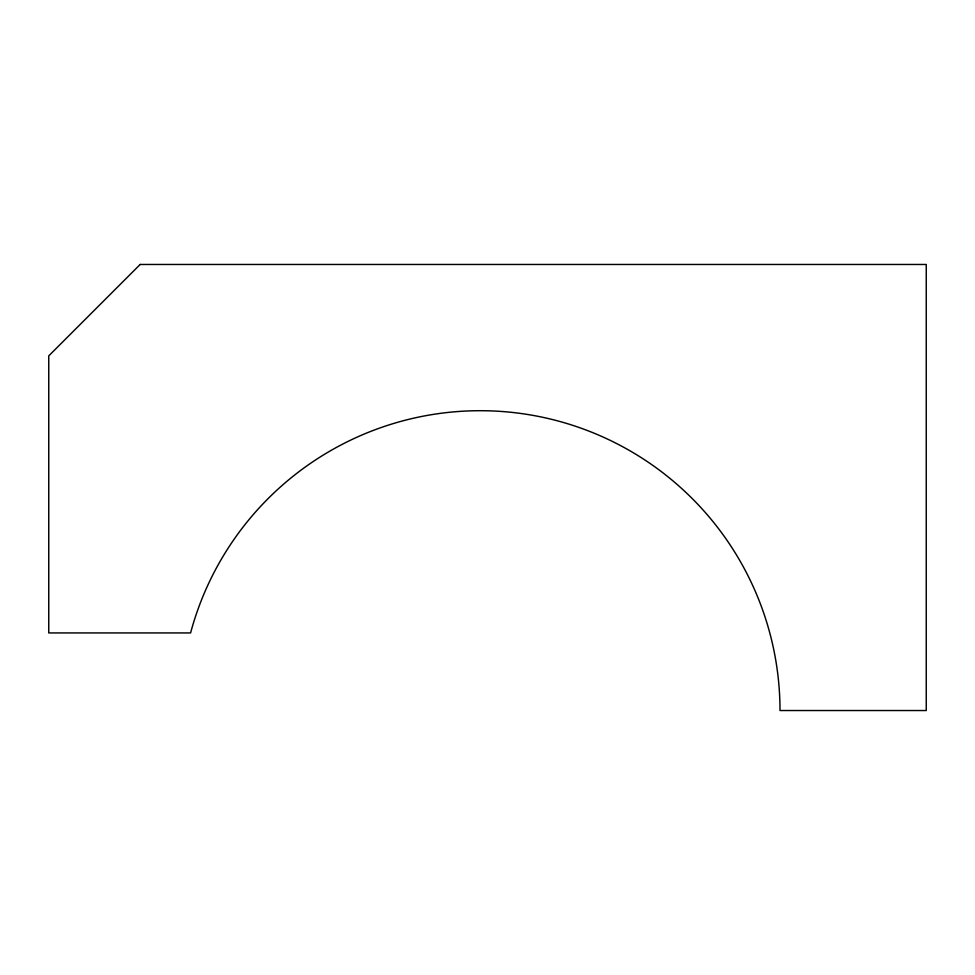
<?xml version="1.0" encoding="UTF-8"?>
<svg xmlns="http://www.w3.org/2000/svg" width="975" height="975" viewBox="0 0 975 975"><rect width="100%" height="100%" fill="white"/><g stroke="black" fill="none" stroke-linecap="round" stroke-linejoin="round"><path stroke-width="1.46" d="M140.156 264.469L48.75 355.875L48.75 632.933L190.588 632.933A299.812 299.812 0 0 1 780 710.531L926.25 710.531L926.25 264.469L140.156 264.469"/></g></svg>
